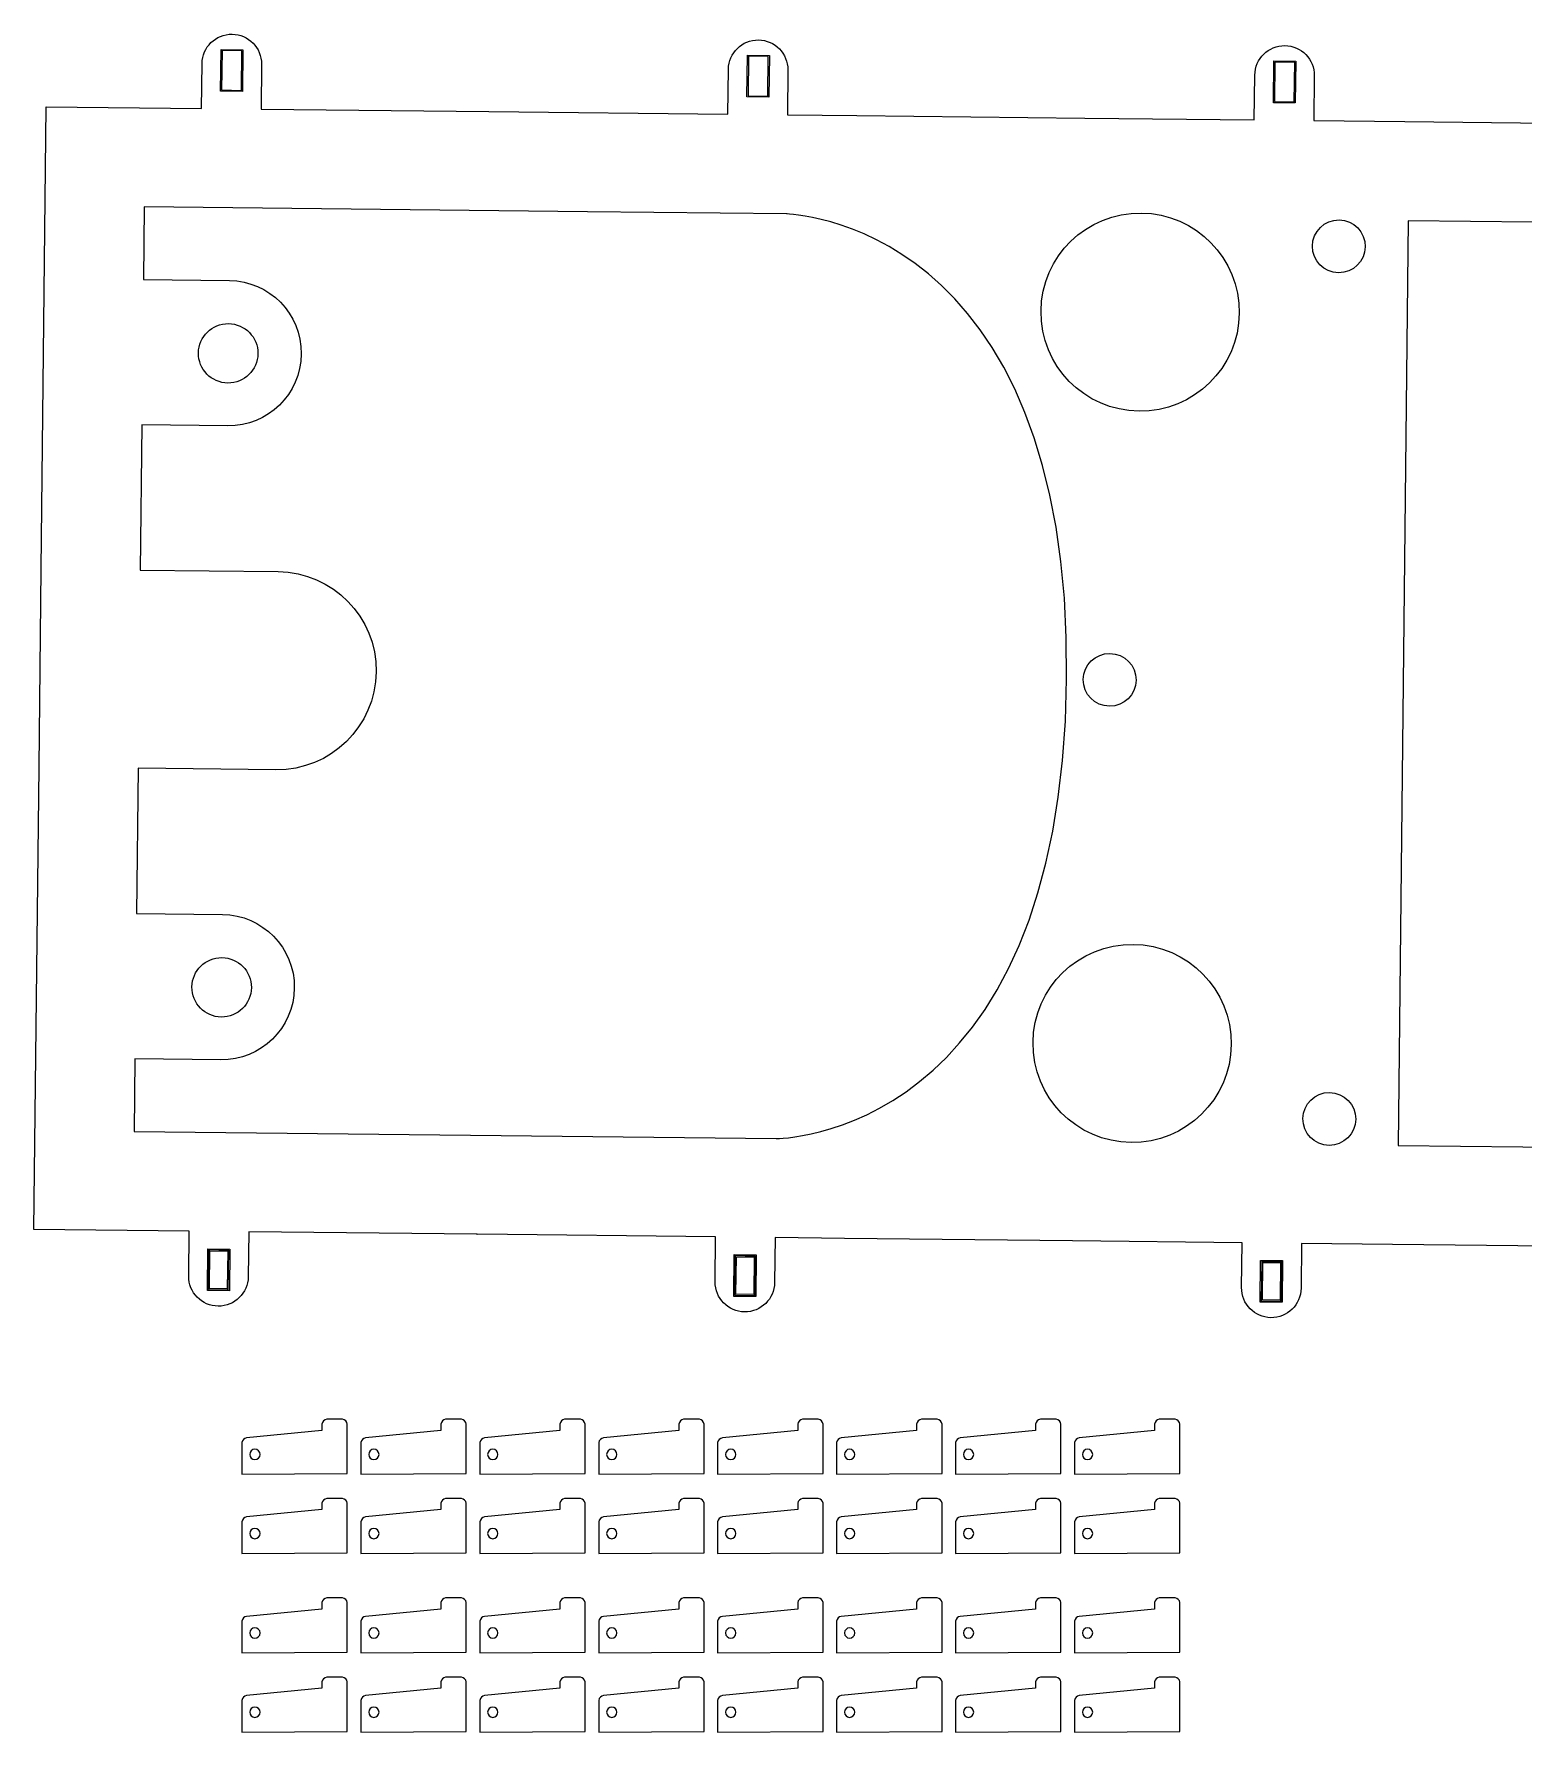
# Model space of a CAD drawing. Header units: inches. Extents: x -32 to 163, y -123 to 65.
# Drawn here: x 18.44 to 40.97, y 18.83 to 44.54 of the extents above; entities that cross this region are included whole.
import ezdxf

# ---------------------------------------------------------------- set-up
doc = ezdxf.new("R2010")
doc.units = ezdxf.units.IN
doc.header["$MEASUREMENT"] = 0
doc.layers.add('Layer 1', color=7, linetype='Continuous')

# ---------------------------------------------------------------- blocks, each defined once
blk = doc.blocks.new('block 25')
at = {"layer": 'Layer 1', "lineweight": 0}
for points in [[(21.263, 43.671), (21.27, 44.303), (21.601, 44.299), (21.594, 43.668), (21.263, 43.671)], [(21.429, 43.685), (21.579, 43.684), (21.585, 44.284), (21.285, 44.287), (21.279, 43.687), (21.429, 43.685)], [(29.229, 43.584), (29.236, 44.216), (29.568, 44.212), (29.561, 43.581), (29.229, 43.584)], [(29.395, 43.598), (29.545, 43.597), (29.552, 44.197), (29.252, 44.2), (29.245, 43.6), (29.395, 43.598)], [(37.195, 43.497), (37.202, 44.129), (37.534, 44.125), (37.527, 43.493), (37.195, 43.497)], [(37.361, 43.511), (37.511, 43.509), (37.518, 44.109), (37.218, 44.113), (37.211, 43.513), (37.361, 43.511)], [(45.161, 43.41), (45.168, 44.042), (45.5, 44.038), (45.493, 43.406), (45.161, 43.41)], [(45.327, 43.424), (45.477, 43.422), (45.484, 44.022), (45.184, 44.026), (45.177, 43.426), (45.327, 43.424)], [(21.064, 25.512), (21.071, 26.144), (21.403, 26.141), (21.396, 25.509), (21.064, 25.512)], [(21.38, 25.525), (21.387, 26.125), (21.237, 26.126), (21.087, 26.128), (21.08, 25.528), (21.38, 25.525)], [(21.096, 25.544), (21.102, 26.112), (21.371, 26.109), (21.364, 25.541), (21.096, 25.544)], [(29.369, 26.053), (29.362, 25.422), (29.03, 25.425), (29.037, 26.057), (29.369, 26.053)], [(29.203, 26.039), (29.053, 26.041), (29.046, 25.441), (29.346, 25.438), (29.353, 26.038), (29.203, 26.039)], [(29.337, 26.022), (29.331, 25.454), (29.062, 25.457), (29.069, 26.025), (29.337, 26.022)], [(37.335, 25.966), (37.328, 25.335), (36.996, 25.338), (37.003, 25.97), (37.335, 25.966)], [(37.169, 25.952), (37.019, 25.954), (37.013, 25.354), (37.312, 25.351), (37.319, 25.951), (37.169, 25.952)], [(37.303, 25.935), (37.297, 25.367), (37.029, 25.37), (37.035, 25.938), (37.303, 25.935)], [(45.301, 25.879), (45.294, 25.247), (44.963, 25.251), (44.97, 25.883), (45.301, 25.879)], [(45.135, 25.865), (44.985, 25.867), (44.979, 25.267), (45.279, 25.263), (45.285, 25.863), (45.135, 25.865)], [(45.269, 25.848), (45.263, 25.279), (44.995, 25.282), (45.001, 25.851), (45.269, 25.848)]]:
    blk.add_lwpolyline(points, dxfattribs=at)
for points, knots in [([(34.155, 26.265), (34.155, 26.265), (36.721, 26.237), (36.721, 26.237), (36.721, 26.237), (36.714, 25.557), (36.714, 25.557), (36.711, 25.309), (36.91, 25.105), (37.159, 25.102), (37.407, 25.099), (37.611, 25.299), (37.614, 25.547), (37.614, 25.547), (37.621, 26.227), (37.621, 26.227), (37.621, 26.227), (38.997, 26.212), (38.997, 26.212), (38.997, 26.212), (44.688, 26.15), (44.688, 26.15), (44.688, 26.15), (44.68, 25.47), (44.68, 25.47), (44.677, 25.221), (44.877, 25.018), (45.125, 25.015), (45.374, 25.012), (45.577, 25.212), (45.58, 25.46), (45.58, 25.46), (45.587, 26.14), (45.587, 26.14), (45.587, 26.14), (46.437, 26.131), (46.437, 26.131), (46.437, 26.131), (51.437, 34.577), (51.437, 34.577), (51.437, 34.577), (46.623, 43.13), (46.623, 43.13), (46.623, 43.13), (45.773, 43.139), (45.773, 43.139), (45.773, 43.139), (45.781, 43.819), (45.781, 43.819), (45.784, 44.067), (45.584, 44.271), (45.336, 44.274), (45.087, 44.276), (44.884, 44.077), (44.881, 43.829), (44.881, 43.829), (44.874, 43.149), (44.874, 43.149), (44.874, 43.149), (39.183, 43.211), (39.183, 43.211), (39.183, 43.211), (37.807, 43.226), (37.807, 43.226), (37.807, 43.226), (37.815, 43.906), (37.815, 43.906), (37.817, 44.155), (37.618, 44.358), (37.37, 44.361), (37.121, 44.364), (36.918, 44.164), (36.915, 43.916), (36.915, 43.916), (36.907, 43.236), (36.907, 43.236), (36.907, 43.236), (34.341, 43.264), (34.341, 43.264), (34.341, 43.264), (30.891, 43.302), (30.891, 43.302), (30.891, 43.302), (29.841, 43.313), (29.841, 43.313), (29.841, 43.313), (29.848, 43.993), (29.848, 43.993), (29.851, 44.242), (29.652, 44.445), (29.403, 44.448), (29.155, 44.451), (28.951, 44.252), (28.949, 44.003), (28.949, 44.003), (28.941, 43.323), (28.941, 43.323), (28.941, 43.323), (25.325, 43.363), (25.325, 43.363), (25.325, 43.363), (21.875, 43.4), (21.875, 43.4), (21.875, 43.4), (21.882, 44.08), (21.882, 44.08), (21.885, 44.329), (21.686, 44.533), (21.437, 44.535), (21.189, 44.538), (20.985, 44.339), (20.982, 44.09), (20.982, 44.09), (20.975, 43.41), (20.975, 43.41), (20.975, 43.41), (18.625, 43.436), (18.625, 43.436), (18.625, 43.436), (18.548, 36.436), (18.548, 36.436), (18.548, 36.436), (18.516, 33.437), (18.516, 33.437), (18.516, 33.437), (18.439, 26.437), (18.439, 26.437), (18.439, 26.437), (20.789, 26.411), (20.789, 26.411), (20.789, 26.411), (20.781, 25.731), (20.781, 25.731), (20.779, 25.483), (20.978, 25.279), (21.227, 25.276), (21.475, 25.274), (21.679, 25.473), (21.681, 25.722), (21.681, 25.722), (21.689, 26.402), (21.689, 26.402), (21.689, 26.402), (25.139, 26.364), (25.139, 26.364), (25.139, 26.364), (25.145, 26.363), (25.158, 26.364), (25.158, 26.364), (28.755, 26.324), (28.755, 26.324), (28.755, 26.324), (28.748, 25.644), (28.748, 25.644), (28.745, 25.396), (28.944, 25.192), (29.193, 25.189), (29.441, 25.187), (29.645, 25.386), (29.648, 25.634), (29.648, 25.634), (29.655, 26.314), (29.655, 26.314), (29.655, 26.314), (30.705, 26.303), (30.705, 26.303), (30.705, 26.303), (34.155, 26.265), (34.155, 26.265)], [0, 0, 0, 0, 1, 1, 1, 2, 2, 2, 3, 3, 3, 4, 4, 4, 5, 5, 5, 6, 6, 6, 7, 7, 7, 8, 8, 8, 9, 9, 9, 10, 10, 10, 11, 11, 11, 12, 12, 12, 13, 13, 13, 14, 14, 14, 15, 15, 15, 16, 16, 16, 17, 17, 17, 18, 18, 18, 19, 19, 19, 20, 20, 20, 21, 21, 21, 22, 22, 22, 23, 23, 23, 24, 24, 24, 25, 25, 25, 26, 26, 26, 27, 27, 27, 28, 28, 28, 29, 29, 29, 30, 30, 30, 31, 31, 31, 32, 32, 32, 33, 33, 33, 34, 34, 34, 35, 35, 35, 36, 36, 36, 37, 37, 37, 38, 38, 38, 39, 39, 39, 40, 40, 40, 41, 41, 41, 42, 42, 42, 43, 43, 43, 44, 44, 44, 45, 45, 45, 46, 46, 46, 47, 47, 47, 48, 48, 48, 49, 49, 49, 50, 50, 50, 51, 51, 51, 52, 52, 52, 53, 53, 53, 54, 54, 54, 55, 55, 55, 56, 56, 56, 56]), ([(19.955, 27.921), (19.955, 27.921), (19.967, 29.021), (19.967, 29.021), (19.967, 29.021), (21.267, 29.006), (21.267, 29.006), (21.875, 29), (22.373, 29.487), (22.379, 30.094), (22.386, 30.702), (21.899, 31.2), (21.291, 31.206), (21.291, 31.206), (19.991, 31.22), (19.991, 31.22), (19.991, 31.22), (20.016, 33.42), (20.016, 33.42), (20.016, 33.42), (22.101, 33.397), (22.101, 33.397), (22.93, 33.388), (23.608, 34.053), (23.618, 34.881), (23.627, 35.709), (22.962, 36.388), (22.134, 36.397), (22.134, 36.397), (20.048, 36.42), (20.048, 36.42), (20.048, 36.42), (20.072, 38.62), (20.072, 38.62), (20.072, 38.62), (21.372, 38.606), (21.372, 38.606), (21.98, 38.599), (22.478, 39.086), (22.484, 39.693), (22.491, 40.301), (22.004, 40.799), (21.397, 40.805), (21.397, 40.805), (20.097, 40.82), (20.097, 40.82), (20.097, 40.82), (20.109, 41.92), (20.109, 41.92), (20.109, 41.92), (26.818, 41.846), (26.818, 41.846), (26.818, 41.846), (29.825, 41.813), (29.825, 41.813), (29.825, 41.813), (34.144, 41.739), (34.067, 34.767), (33.991, 27.794), (29.671, 27.814), (29.671, 27.814), (29.671, 27.814), (19.955, 27.921), (19.955, 27.921)], [0, 0, 0, 0, 1, 1, 1, 2, 2, 2, 3, 3, 3, 4, 4, 4, 5, 5, 5, 6, 6, 6, 7, 7, 7, 8, 8, 8, 9, 9, 9, 10, 10, 10, 11, 11, 11, 12, 12, 12, 13, 13, 13, 14, 14, 14, 15, 15, 15, 16, 16, 16, 17, 17, 17, 18, 18, 18, 19, 19, 19, 20, 20, 20, 21, 21, 21, 21]), ([(38.182, 40.922), (38.403, 40.919), (38.584, 41.096), (38.586, 41.317), (38.589, 41.538), (38.412, 41.719), (38.191, 41.722), (37.97, 41.724), (37.789, 41.547), (37.786, 41.326), (37.784, 41.105), (37.961, 40.924), (38.182, 40.922)], [0, 0, 0, 0, 1, 1, 1, 2, 2, 2, 3, 3, 3, 4, 4, 4, 4]), ([(39.083, 27.711), (39.083, 27.711), (39.236, 41.71), (39.236, 41.71), (39.236, 41.71), (44.895, 41.648), (44.895, 41.648), (45.48, 40.562), (46.006, 38.51), (45.964, 34.636), (45.922, 30.762), (45.351, 28.722), (44.742, 27.649), (44.742, 27.649), (39.083, 27.711), (39.083, 27.711)], [0, 0, 0, 0, 1, 1, 1, 2, 2, 2, 3, 3, 3, 4, 4, 4, 5, 5, 5, 5]), ([(21.373, 39.253), (21.621, 39.25), (21.825, 39.449), (21.828, 39.698), (21.831, 39.946), (21.631, 40.15), (21.383, 40.153), (21.134, 40.155), (20.931, 39.956), (20.928, 39.708), (20.925, 39.459), (21.124, 39.256), (21.373, 39.253)], [0, 0, 0, 0, 1, 1, 1, 2, 2, 2, 3, 3, 3, 4, 4, 4, 4]), ([(49.529, 34.597), (49.52, 33.769), (48.842, 33.105), (48.013, 33.114), (47.185, 33.123), (46.52, 33.802), (46.529, 34.63), (46.538, 35.459), (47.217, 36.123), (48.046, 36.113), (48.874, 36.104), (49.538, 35.426), (49.529, 34.597)], [0, 0, 0, 0, 1, 1, 1, 2, 2, 2, 3, 3, 3, 4, 4, 4, 4]), ([(34.714, 34.36), (34.935, 34.357), (35.116, 34.534), (35.118, 34.755), (35.121, 34.976), (34.944, 35.157), (34.723, 35.159), (34.502, 35.162), (34.321, 34.985), (34.318, 34.764), (34.316, 34.543), (34.493, 34.362), (34.714, 34.36)], [0, 0, 0, 0, 1, 1, 1, 2, 2, 2, 3, 3, 3, 4, 4, 4, 4]), ([(21.274, 29.654), (21.523, 29.651), (21.727, 29.85), (21.729, 30.099), (21.732, 30.347), (21.533, 30.551), (21.284, 30.554), (21.036, 30.556), (20.832, 30.357), (20.829, 30.109), (20.827, 29.86), (21.026, 29.656), (21.274, 29.654)], [0, 0, 0, 0, 1, 1, 1, 2, 2, 2, 3, 3, 3, 4, 4, 4, 4]), ([(38.038, 27.711), (38.258, 27.709), (38.439, 27.886), (38.442, 28.107), (38.444, 28.328), (38.267, 28.509), (38.046, 28.511), (37.825, 28.514), (37.644, 28.337), (37.642, 28.116), (37.64, 27.895), (37.817, 27.714), (38.038, 27.711)], [0, 0, 0, 0, 1, 1, 1, 2, 2, 2, 3, 3, 3, 4, 4, 4, 4])]:
    blk.add_open_spline(points, degree=3, knots=knots, dxfattribs=at)
blk = doc.blocks.new('block 24')
at = {"layer": 'Layer 1', "lineweight": 0}
for points in [[(35.163, 38.827), (35.991, 38.818), (36.67, 39.482), (36.679, 40.31), (36.688, 41.139), (36.024, 41.818), (35.196, 41.827), (34.367, 41.836), (33.688, 41.171), (33.679, 40.343), (33.67, 39.515), (34.334, 38.836), (35.163, 38.827)], [(35.042, 27.754), (35.87, 27.745), (36.549, 28.409), (36.558, 29.237), (36.567, 30.066), (35.903, 30.744), (35.074, 30.754), (34.246, 30.763), (33.567, 30.098), (33.558, 29.27), (33.549, 28.442), (34.213, 27.763), (35.042, 27.754)]]:
    blk.add_open_spline(points, degree=3, knots=[0, 0, 0, 0, 1, 1, 1, 2, 2, 2, 3, 3, 3, 4, 4, 4, 4], dxfattribs=at)
at = {"layer": 'Layer 1'}
blk.add_blockref('block 25', (0, 0), dxfattribs=at)

msp = doc.modelspace()

# ---------------------------------------------------------------- linework, layer by layer
at = {"layer": 'Layer 1', "lineweight": 0}
for points, knots in [([(21.585, 22.732), (21.585, 22.732), (21.585, 23.212), (21.585, 23.212), (21.592, 23.249), (21.621, 23.277), (21.657, 23.284), (21.657, 23.284), (22.797, 23.395), (22.797, 23.395), (22.797, 23.395), (22.797, 23.491), (22.797, 23.491), (22.804, 23.528), (22.833, 23.556), (22.869, 23.563), (22.869, 23.563), (23.109, 23.563), (23.109, 23.563), (23.146, 23.556), (23.175, 23.528), (23.181, 23.491), (23.181, 23.491), (23.181, 22.741), (23.181, 22.741), (23.181, 22.741), (21.585, 22.732), (21.585, 22.732)], [0, 0, 0, 0, 1, 1, 1, 2, 2, 2, 3, 3, 3, 4, 4, 4, 5, 5, 5, 6, 6, 6, 7, 7, 7, 8, 8, 8, 9, 9, 9, 9]), ([(23.385, 22.732), (23.385, 22.732), (23.385, 23.212), (23.385, 23.212), (23.392, 23.249), (23.421, 23.277), (23.457, 23.284), (23.457, 23.284), (24.597, 23.395), (24.597, 23.395), (24.597, 23.395), (24.597, 23.491), (24.597, 23.491), (24.604, 23.528), (24.633, 23.556), (24.669, 23.563), (24.669, 23.563), (24.909, 23.563), (24.909, 23.563), (24.946, 23.556), (24.975, 23.528), (24.981, 23.491), (24.981, 23.491), (24.981, 22.741), (24.981, 22.741), (24.981, 22.741), (23.385, 22.732), (23.385, 22.732)], [0, 0, 0, 0, 1, 1, 1, 2, 2, 2, 3, 3, 3, 4, 4, 4, 5, 5, 5, 6, 6, 6, 7, 7, 7, 8, 8, 8, 9, 9, 9, 9]), ([(25.185, 22.732), (25.185, 22.732), (25.185, 23.212), (25.185, 23.212), (25.192, 23.249), (25.221, 23.277), (25.257, 23.284), (25.257, 23.284), (26.397, 23.395), (26.397, 23.395), (26.397, 23.395), (26.397, 23.491), (26.397, 23.491), (26.404, 23.528), (26.433, 23.556), (26.469, 23.563), (26.469, 23.563), (26.709, 23.563), (26.709, 23.563), (26.746, 23.556), (26.775, 23.528), (26.781, 23.491), (26.781, 23.491), (26.781, 22.741), (26.781, 22.741), (26.781, 22.741), (25.185, 22.732), (25.185, 22.732)], [0, 0, 0, 0, 1, 1, 1, 2, 2, 2, 3, 3, 3, 4, 4, 4, 5, 5, 5, 6, 6, 6, 7, 7, 7, 8, 8, 8, 9, 9, 9, 9]), ([(26.985, 22.732), (26.985, 22.732), (26.985, 23.212), (26.985, 23.212), (26.992, 23.249), (27.021, 23.277), (27.057, 23.284), (27.057, 23.284), (28.197, 23.395), (28.197, 23.395), (28.197, 23.395), (28.197, 23.491), (28.197, 23.491), (28.204, 23.528), (28.233, 23.556), (28.269, 23.563), (28.269, 23.563), (28.509, 23.563), (28.509, 23.563), (28.546, 23.556), (28.575, 23.528), (28.581, 23.491), (28.581, 23.491), (28.581, 22.741), (28.581, 22.741), (28.581, 22.741), (26.985, 22.732), (26.985, 22.732)], [0, 0, 0, 0, 1, 1, 1, 2, 2, 2, 3, 3, 3, 4, 4, 4, 5, 5, 5, 6, 6, 6, 7, 7, 7, 8, 8, 8, 9, 9, 9, 9]), ([(28.785, 22.732), (28.785, 22.732), (28.785, 23.212), (28.785, 23.212), (28.792, 23.249), (28.821, 23.277), (28.857, 23.284), (28.857, 23.284), (29.997, 23.395), (29.997, 23.395), (29.997, 23.395), (29.997, 23.491), (29.997, 23.491), (30.004, 23.528), (30.033, 23.556), (30.069, 23.563), (30.069, 23.563), (30.309, 23.563), (30.309, 23.563), (30.346, 23.556), (30.375, 23.528), (30.381, 23.491), (30.381, 23.491), (30.381, 22.741), (30.381, 22.741), (30.381, 22.741), (28.785, 22.732), (28.785, 22.732)], [0, 0, 0, 0, 1, 1, 1, 2, 2, 2, 3, 3, 3, 4, 4, 4, 5, 5, 5, 6, 6, 6, 7, 7, 7, 8, 8, 8, 9, 9, 9, 9]), ([(30.585, 22.732), (30.585, 22.732), (30.585, 23.212), (30.585, 23.212), (30.592, 23.249), (30.621, 23.277), (30.657, 23.284), (30.657, 23.284), (31.797, 23.395), (31.797, 23.395), (31.797, 23.395), (31.797, 23.491), (31.797, 23.491), (31.804, 23.528), (31.833, 23.556), (31.869, 23.563), (31.869, 23.563), (32.109, 23.563), (32.109, 23.563), (32.146, 23.556), (32.175, 23.528), (32.181, 23.491), (32.181, 23.491), (32.181, 22.741), (32.181, 22.741), (32.181, 22.741), (30.585, 22.732), (30.585, 22.732)], [0, 0, 0, 0, 1, 1, 1, 2, 2, 2, 3, 3, 3, 4, 4, 4, 5, 5, 5, 6, 6, 6, 7, 7, 7, 8, 8, 8, 9, 9, 9, 9]), ([(32.385, 22.732), (32.385, 22.732), (32.385, 23.212), (32.385, 23.212), (32.392, 23.249), (32.421, 23.277), (32.457, 23.284), (32.457, 23.284), (33.597, 23.395), (33.597, 23.395), (33.597, 23.395), (33.597, 23.491), (33.597, 23.491), (33.604, 23.528), (33.633, 23.556), (33.669, 23.563), (33.669, 23.563), (33.909, 23.563), (33.909, 23.563), (33.946, 23.556), (33.975, 23.528), (33.981, 23.491), (33.981, 23.491), (33.981, 22.741), (33.981, 22.741), (33.981, 22.741), (32.385, 22.732), (32.385, 22.732)], [0, 0, 0, 0, 1, 1, 1, 2, 2, 2, 3, 3, 3, 4, 4, 4, 5, 5, 5, 6, 6, 6, 7, 7, 7, 8, 8, 8, 9, 9, 9, 9]), ([(34.185, 22.732), (34.185, 22.732), (34.185, 23.212), (34.185, 23.212), (34.192, 23.249), (34.221, 23.277), (34.257, 23.284), (34.257, 23.284), (35.397, 23.395), (35.397, 23.395), (35.397, 23.395), (35.397, 23.491), (35.397, 23.491), (35.404, 23.528), (35.433, 23.556), (35.469, 23.563), (35.469, 23.563), (35.709, 23.563), (35.709, 23.563), (35.746, 23.556), (35.775, 23.528), (35.781, 23.491), (35.781, 23.491), (35.781, 22.741), (35.781, 22.741), (35.781, 22.741), (34.185, 22.732), (34.185, 22.732)], [0, 0, 0, 0, 1, 1, 1, 2, 2, 2, 3, 3, 3, 4, 4, 4, 5, 5, 5, 6, 6, 6, 7, 7, 7, 8, 8, 8, 9, 9, 9, 9]), ([(21.783, 23.11), (21.826, 23.11), (21.861, 23.075), (21.861, 23.032), (21.861, 22.989), (21.826, 22.954), (21.783, 22.954), (21.74, 22.954), (21.705, 22.989), (21.705, 23.032), (21.705, 23.075), (21.74, 23.11), (21.783, 23.11)], [0, 0, 0, 0, 1, 1, 1, 2, 2, 2, 3, 3, 3, 4, 4, 4, 4]), ([(23.583, 23.11), (23.626, 23.11), (23.661, 23.075), (23.661, 23.032), (23.661, 22.989), (23.626, 22.954), (23.583, 22.954), (23.54, 22.954), (23.505, 22.989), (23.505, 23.032), (23.505, 23.075), (23.54, 23.11), (23.583, 23.11)], [0, 0, 0, 0, 1, 1, 1, 2, 2, 2, 3, 3, 3, 4, 4, 4, 4]), ([(25.383, 23.11), (25.426, 23.11), (25.461, 23.075), (25.461, 23.032), (25.461, 22.989), (25.426, 22.954), (25.383, 22.954), (25.34, 22.954), (25.305, 22.989), (25.305, 23.032), (25.305, 23.075), (25.34, 23.11), (25.383, 23.11)], [0, 0, 0, 0, 1, 1, 1, 2, 2, 2, 3, 3, 3, 4, 4, 4, 4]), ([(27.183, 23.11), (27.226, 23.11), (27.261, 23.075), (27.261, 23.032), (27.261, 22.989), (27.226, 22.954), (27.183, 22.954), (27.14, 22.954), (27.105, 22.989), (27.105, 23.032), (27.105, 23.075), (27.14, 23.11), (27.183, 23.11)], [0, 0, 0, 0, 1, 1, 1, 2, 2, 2, 3, 3, 3, 4, 4, 4, 4]), ([(28.983, 23.11), (29.026, 23.11), (29.061, 23.075), (29.061, 23.032), (29.061, 22.989), (29.026, 22.954), (28.983, 22.954), (28.94, 22.954), (28.905, 22.989), (28.905, 23.032), (28.905, 23.075), (28.94, 23.11), (28.983, 23.11)], [0, 0, 0, 0, 1, 1, 1, 2, 2, 2, 3, 3, 3, 4, 4, 4, 4]), ([(30.783, 23.11), (30.826, 23.11), (30.861, 23.075), (30.861, 23.032), (30.861, 22.989), (30.826, 22.954), (30.783, 22.954), (30.74, 22.954), (30.705, 22.989), (30.705, 23.032), (30.705, 23.075), (30.74, 23.11), (30.783, 23.11)], [0, 0, 0, 0, 1, 1, 1, 2, 2, 2, 3, 3, 3, 4, 4, 4, 4]), ([(32.583, 23.11), (32.626, 23.11), (32.661, 23.075), (32.661, 23.032), (32.661, 22.989), (32.626, 22.954), (32.583, 22.954), (32.54, 22.954), (32.505, 22.989), (32.505, 23.032), (32.505, 23.075), (32.54, 23.11), (32.583, 23.11)], [0, 0, 0, 0, 1, 1, 1, 2, 2, 2, 3, 3, 3, 4, 4, 4, 4]), ([(34.383, 23.11), (34.426, 23.11), (34.461, 23.075), (34.461, 23.032), (34.461, 22.989), (34.426, 22.954), (34.383, 22.954), (34.34, 22.954), (34.305, 22.989), (34.305, 23.032), (34.305, 23.075), (34.34, 23.11), (34.383, 23.11)], [0, 0, 0, 0, 1, 1, 1, 2, 2, 2, 3, 3, 3, 4, 4, 4, 4]), ([(21.585, 21.533), (21.585, 21.533), (21.585, 22.013), (21.585, 22.013), (21.592, 22.049), (21.621, 22.078), (21.657, 22.085), (21.657, 22.085), (22.797, 22.196), (22.797, 22.196), (22.797, 22.196), (22.797, 22.292), (22.797, 22.292), (22.804, 22.328), (22.833, 22.357), (22.869, 22.364), (22.869, 22.364), (23.109, 22.364), (23.109, 22.364), (23.146, 22.357), (23.175, 22.328), (23.181, 22.292), (23.181, 22.292), (23.181, 21.542), (23.181, 21.542), (23.181, 21.542), (21.585, 21.533), (21.585, 21.533)], [0, 0, 0, 0, 1, 1, 1, 2, 2, 2, 3, 3, 3, 4, 4, 4, 5, 5, 5, 6, 6, 6, 7, 7, 7, 8, 8, 8, 9, 9, 9, 9]), ([(23.385, 21.533), (23.385, 21.533), (23.385, 22.013), (23.385, 22.013), (23.392, 22.049), (23.421, 22.078), (23.457, 22.085), (23.457, 22.085), (24.597, 22.196), (24.597, 22.196), (24.597, 22.196), (24.597, 22.292), (24.597, 22.292), (24.604, 22.328), (24.633, 22.357), (24.669, 22.364), (24.669, 22.364), (24.909, 22.364), (24.909, 22.364), (24.946, 22.357), (24.975, 22.328), (24.981, 22.292), (24.981, 22.292), (24.981, 21.542), (24.981, 21.542), (24.981, 21.542), (23.385, 21.533), (23.385, 21.533)], [0, 0, 0, 0, 1, 1, 1, 2, 2, 2, 3, 3, 3, 4, 4, 4, 5, 5, 5, 6, 6, 6, 7, 7, 7, 8, 8, 8, 9, 9, 9, 9]), ([(25.185, 21.533), (25.185, 21.533), (25.185, 22.013), (25.185, 22.013), (25.192, 22.049), (25.221, 22.078), (25.257, 22.085), (25.257, 22.085), (26.397, 22.196), (26.397, 22.196), (26.397, 22.196), (26.397, 22.292), (26.397, 22.292), (26.404, 22.328), (26.433, 22.357), (26.469, 22.364), (26.469, 22.364), (26.709, 22.364), (26.709, 22.364), (26.746, 22.357), (26.775, 22.328), (26.781, 22.292), (26.781, 22.292), (26.781, 21.542), (26.781, 21.542), (26.781, 21.542), (25.185, 21.533), (25.185, 21.533)], [0, 0, 0, 0, 1, 1, 1, 2, 2, 2, 3, 3, 3, 4, 4, 4, 5, 5, 5, 6, 6, 6, 7, 7, 7, 8, 8, 8, 9, 9, 9, 9]), ([(26.985, 21.533), (26.985, 21.533), (26.985, 22.013), (26.985, 22.013), (26.992, 22.049), (27.021, 22.078), (27.057, 22.085), (27.057, 22.085), (28.197, 22.196), (28.197, 22.196), (28.197, 22.196), (28.197, 22.292), (28.197, 22.292), (28.204, 22.328), (28.233, 22.357), (28.269, 22.364), (28.269, 22.364), (28.509, 22.364), (28.509, 22.364), (28.546, 22.357), (28.575, 22.328), (28.581, 22.292), (28.581, 22.292), (28.581, 21.542), (28.581, 21.542), (28.581, 21.542), (26.985, 21.533), (26.985, 21.533)], [0, 0, 0, 0, 1, 1, 1, 2, 2, 2, 3, 3, 3, 4, 4, 4, 5, 5, 5, 6, 6, 6, 7, 7, 7, 8, 8, 8, 9, 9, 9, 9]), ([(28.785, 21.533), (28.785, 21.533), (28.785, 22.013), (28.785, 22.013), (28.792, 22.049), (28.821, 22.078), (28.857, 22.085), (28.857, 22.085), (29.997, 22.196), (29.997, 22.196), (29.997, 22.196), (29.997, 22.292), (29.997, 22.292), (30.004, 22.328), (30.033, 22.357), (30.069, 22.364), (30.069, 22.364), (30.309, 22.364), (30.309, 22.364), (30.346, 22.357), (30.375, 22.328), (30.381, 22.292), (30.381, 22.292), (30.381, 21.542), (30.381, 21.542), (30.381, 21.542), (28.785, 21.533), (28.785, 21.533)], [0, 0, 0, 0, 1, 1, 1, 2, 2, 2, 3, 3, 3, 4, 4, 4, 5, 5, 5, 6, 6, 6, 7, 7, 7, 8, 8, 8, 9, 9, 9, 9]), ([(30.585, 21.533), (30.585, 21.533), (30.585, 22.013), (30.585, 22.013), (30.592, 22.049), (30.621, 22.078), (30.657, 22.085), (30.657, 22.085), (31.797, 22.196), (31.797, 22.196), (31.797, 22.196), (31.797, 22.292), (31.797, 22.292), (31.804, 22.328), (31.833, 22.357), (31.869, 22.364), (31.869, 22.364), (32.109, 22.364), (32.109, 22.364), (32.146, 22.357), (32.175, 22.328), (32.181, 22.292), (32.181, 22.292), (32.181, 21.542), (32.181, 21.542), (32.181, 21.542), (30.585, 21.533), (30.585, 21.533)], [0, 0, 0, 0, 1, 1, 1, 2, 2, 2, 3, 3, 3, 4, 4, 4, 5, 5, 5, 6, 6, 6, 7, 7, 7, 8, 8, 8, 9, 9, 9, 9]), ([(32.385, 21.533), (32.385, 21.533), (32.385, 22.013), (32.385, 22.013), (32.392, 22.049), (32.421, 22.078), (32.457, 22.085), (32.457, 22.085), (33.597, 22.196), (33.597, 22.196), (33.597, 22.196), (33.597, 22.292), (33.597, 22.292), (33.604, 22.328), (33.633, 22.357), (33.669, 22.364), (33.669, 22.364), (33.909, 22.364), (33.909, 22.364), (33.946, 22.357), (33.975, 22.328), (33.981, 22.292), (33.981, 22.292), (33.981, 21.542), (33.981, 21.542), (33.981, 21.542), (32.385, 21.533), (32.385, 21.533)], [0, 0, 0, 0, 1, 1, 1, 2, 2, 2, 3, 3, 3, 4, 4, 4, 5, 5, 5, 6, 6, 6, 7, 7, 7, 8, 8, 8, 9, 9, 9, 9]), ([(34.185, 21.533), (34.185, 21.533), (34.185, 22.013), (34.185, 22.013), (34.192, 22.049), (34.221, 22.078), (34.257, 22.085), (34.257, 22.085), (35.397, 22.196), (35.397, 22.196), (35.397, 22.196), (35.397, 22.292), (35.397, 22.292), (35.404, 22.328), (35.433, 22.357), (35.469, 22.364), (35.469, 22.364), (35.709, 22.364), (35.709, 22.364), (35.746, 22.357), (35.775, 22.328), (35.781, 22.292), (35.781, 22.292), (35.781, 21.542), (35.781, 21.542), (35.781, 21.542), (34.185, 21.533), (34.185, 21.533)], [0, 0, 0, 0, 1, 1, 1, 2, 2, 2, 3, 3, 3, 4, 4, 4, 5, 5, 5, 6, 6, 6, 7, 7, 7, 8, 8, 8, 9, 9, 9, 9]), ([(21.783, 21.911), (21.826, 21.911), (21.861, 21.876), (21.861, 21.833), (21.861, 21.79), (21.826, 21.755), (21.783, 21.755), (21.74, 21.755), (21.705, 21.79), (21.705, 21.833), (21.705, 21.876), (21.74, 21.911), (21.783, 21.911)], [0, 0, 0, 0, 1, 1, 1, 2, 2, 2, 3, 3, 3, 4, 4, 4, 4]), ([(23.583, 21.911), (23.626, 21.911), (23.661, 21.876), (23.661, 21.833), (23.661, 21.79), (23.626, 21.755), (23.583, 21.755), (23.54, 21.755), (23.505, 21.79), (23.505, 21.833), (23.505, 21.876), (23.54, 21.911), (23.583, 21.911)], [0, 0, 0, 0, 1, 1, 1, 2, 2, 2, 3, 3, 3, 4, 4, 4, 4]), ([(25.383, 21.911), (25.426, 21.911), (25.461, 21.876), (25.461, 21.833), (25.461, 21.79), (25.426, 21.755), (25.383, 21.755), (25.34, 21.755), (25.305, 21.79), (25.305, 21.833), (25.305, 21.876), (25.34, 21.911), (25.383, 21.911)], [0, 0, 0, 0, 1, 1, 1, 2, 2, 2, 3, 3, 3, 4, 4, 4, 4]), ([(27.183, 21.911), (27.226, 21.911), (27.261, 21.876), (27.261, 21.833), (27.261, 21.79), (27.226, 21.755), (27.183, 21.755), (27.14, 21.755), (27.105, 21.79), (27.105, 21.833), (27.105, 21.876), (27.14, 21.911), (27.183, 21.911)], [0, 0, 0, 0, 1, 1, 1, 2, 2, 2, 3, 3, 3, 4, 4, 4, 4]), ([(28.983, 21.911), (29.026, 21.911), (29.061, 21.876), (29.061, 21.833), (29.061, 21.79), (29.026, 21.755), (28.983, 21.755), (28.94, 21.755), (28.905, 21.79), (28.905, 21.833), (28.905, 21.876), (28.94, 21.911), (28.983, 21.911)], [0, 0, 0, 0, 1, 1, 1, 2, 2, 2, 3, 3, 3, 4, 4, 4, 4]), ([(30.783, 21.911), (30.826, 21.911), (30.861, 21.876), (30.861, 21.833), (30.861, 21.79), (30.826, 21.755), (30.783, 21.755), (30.74, 21.755), (30.705, 21.79), (30.705, 21.833), (30.705, 21.876), (30.74, 21.911), (30.783, 21.911)], [0, 0, 0, 0, 1, 1, 1, 2, 2, 2, 3, 3, 3, 4, 4, 4, 4]), ([(32.583, 21.911), (32.626, 21.911), (32.661, 21.876), (32.661, 21.833), (32.661, 21.79), (32.626, 21.755), (32.583, 21.755), (32.54, 21.755), (32.505, 21.79), (32.505, 21.833), (32.505, 21.876), (32.54, 21.911), (32.583, 21.911)], [0, 0, 0, 0, 1, 1, 1, 2, 2, 2, 3, 3, 3, 4, 4, 4, 4]), ([(34.383, 21.911), (34.426, 21.911), (34.461, 21.876), (34.461, 21.833), (34.461, 21.79), (34.426, 21.755), (34.383, 21.755), (34.34, 21.755), (34.305, 21.79), (34.305, 21.833), (34.305, 21.876), (34.34, 21.911), (34.383, 21.911)], [0, 0, 0, 0, 1, 1, 1, 2, 2, 2, 3, 3, 3, 4, 4, 4, 4]), ([(21.585, 20.028), (21.585, 20.028), (21.585, 20.508), (21.585, 20.508), (21.592, 20.544), (21.621, 20.573), (21.657, 20.58), (21.657, 20.58), (22.797, 20.69), (22.797, 20.69), (22.797, 20.69), (22.797, 20.787), (22.797, 20.787), (22.804, 20.823), (22.833, 20.852), (22.869, 20.859), (22.869, 20.859), (23.109, 20.859), (23.109, 20.859), (23.146, 20.852), (23.175, 20.823), (23.181, 20.787), (23.181, 20.787), (23.181, 20.037), (23.181, 20.037), (23.181, 20.037), (21.585, 20.028), (21.585, 20.028)], [0, 0, 0, 0, 1, 1, 1, 2, 2, 2, 3, 3, 3, 4, 4, 4, 5, 5, 5, 6, 6, 6, 7, 7, 7, 8, 8, 8, 9, 9, 9, 9]), ([(23.385, 20.028), (23.385, 20.028), (23.385, 20.508), (23.385, 20.508), (23.392, 20.544), (23.421, 20.573), (23.457, 20.58), (23.457, 20.58), (24.597, 20.69), (24.597, 20.69), (24.597, 20.69), (24.597, 20.787), (24.597, 20.787), (24.604, 20.823), (24.633, 20.852), (24.669, 20.859), (24.669, 20.859), (24.909, 20.859), (24.909, 20.859), (24.946, 20.852), (24.975, 20.823), (24.981, 20.787), (24.981, 20.787), (24.981, 20.037), (24.981, 20.037), (24.981, 20.037), (23.385, 20.028), (23.385, 20.028)], [0, 0, 0, 0, 1, 1, 1, 2, 2, 2, 3, 3, 3, 4, 4, 4, 5, 5, 5, 6, 6, 6, 7, 7, 7, 8, 8, 8, 9, 9, 9, 9]), ([(25.185, 20.028), (25.185, 20.028), (25.185, 20.508), (25.185, 20.508), (25.192, 20.544), (25.221, 20.573), (25.257, 20.58), (25.257, 20.58), (26.397, 20.69), (26.397, 20.69), (26.397, 20.69), (26.397, 20.787), (26.397, 20.787), (26.404, 20.823), (26.433, 20.852), (26.469, 20.859), (26.469, 20.859), (26.709, 20.859), (26.709, 20.859), (26.746, 20.852), (26.775, 20.823), (26.781, 20.787), (26.781, 20.787), (26.781, 20.037), (26.781, 20.037), (26.781, 20.037), (25.185, 20.028), (25.185, 20.028)], [0, 0, 0, 0, 1, 1, 1, 2, 2, 2, 3, 3, 3, 4, 4, 4, 5, 5, 5, 6, 6, 6, 7, 7, 7, 8, 8, 8, 9, 9, 9, 9]), ([(26.985, 20.028), (26.985, 20.028), (26.985, 20.508), (26.985, 20.508), (26.992, 20.544), (27.021, 20.573), (27.057, 20.58), (27.057, 20.58), (28.197, 20.69), (28.197, 20.69), (28.197, 20.69), (28.197, 20.787), (28.197, 20.787), (28.204, 20.823), (28.233, 20.852), (28.269, 20.859), (28.269, 20.859), (28.509, 20.859), (28.509, 20.859), (28.546, 20.852), (28.575, 20.823), (28.581, 20.787), (28.581, 20.787), (28.581, 20.037), (28.581, 20.037), (28.581, 20.037), (26.985, 20.028), (26.985, 20.028)], [0, 0, 0, 0, 1, 1, 1, 2, 2, 2, 3, 3, 3, 4, 4, 4, 5, 5, 5, 6, 6, 6, 7, 7, 7, 8, 8, 8, 9, 9, 9, 9]), ([(28.785, 20.028), (28.785, 20.028), (28.785, 20.508), (28.785, 20.508), (28.792, 20.544), (28.821, 20.573), (28.857, 20.58), (28.857, 20.58), (29.997, 20.69), (29.997, 20.69), (29.997, 20.69), (29.997, 20.787), (29.997, 20.787), (30.004, 20.823), (30.033, 20.852), (30.069, 20.859), (30.069, 20.859), (30.309, 20.859), (30.309, 20.859), (30.346, 20.852), (30.375, 20.823), (30.381, 20.787), (30.381, 20.787), (30.381, 20.037), (30.381, 20.037), (30.381, 20.037), (28.785, 20.028), (28.785, 20.028)], [0, 0, 0, 0, 1, 1, 1, 2, 2, 2, 3, 3, 3, 4, 4, 4, 5, 5, 5, 6, 6, 6, 7, 7, 7, 8, 8, 8, 9, 9, 9, 9]), ([(30.585, 20.028), (30.585, 20.028), (30.585, 20.508), (30.585, 20.508), (30.592, 20.544), (30.621, 20.573), (30.657, 20.58), (30.657, 20.58), (31.797, 20.69), (31.797, 20.69), (31.797, 20.69), (31.797, 20.787), (31.797, 20.787), (31.804, 20.823), (31.833, 20.852), (31.869, 20.859), (31.869, 20.859), (32.109, 20.859), (32.109, 20.859), (32.146, 20.852), (32.175, 20.823), (32.181, 20.787), (32.181, 20.787), (32.181, 20.037), (32.181, 20.037), (32.181, 20.037), (30.585, 20.028), (30.585, 20.028)], [0, 0, 0, 0, 1, 1, 1, 2, 2, 2, 3, 3, 3, 4, 4, 4, 5, 5, 5, 6, 6, 6, 7, 7, 7, 8, 8, 8, 9, 9, 9, 9]), ([(32.385, 20.028), (32.385, 20.028), (32.385, 20.508), (32.385, 20.508), (32.392, 20.544), (32.421, 20.573), (32.457, 20.58), (32.457, 20.58), (33.597, 20.69), (33.597, 20.69), (33.597, 20.69), (33.597, 20.787), (33.597, 20.787), (33.604, 20.823), (33.633, 20.852), (33.669, 20.859), (33.669, 20.859), (33.909, 20.859), (33.909, 20.859), (33.946, 20.852), (33.975, 20.823), (33.981, 20.787), (33.981, 20.787), (33.981, 20.037), (33.981, 20.037), (33.981, 20.037), (32.385, 20.028), (32.385, 20.028)], [0, 0, 0, 0, 1, 1, 1, 2, 2, 2, 3, 3, 3, 4, 4, 4, 5, 5, 5, 6, 6, 6, 7, 7, 7, 8, 8, 8, 9, 9, 9, 9]), ([(34.185, 20.028), (34.185, 20.028), (34.185, 20.508), (34.185, 20.508), (34.192, 20.544), (34.221, 20.573), (34.257, 20.58), (34.257, 20.58), (35.397, 20.69), (35.397, 20.69), (35.397, 20.69), (35.397, 20.787), (35.397, 20.787), (35.404, 20.823), (35.433, 20.852), (35.469, 20.859), (35.469, 20.859), (35.709, 20.859), (35.709, 20.859), (35.746, 20.852), (35.775, 20.823), (35.781, 20.787), (35.781, 20.787), (35.781, 20.037), (35.781, 20.037), (35.781, 20.037), (34.185, 20.028), (34.185, 20.028)], [0, 0, 0, 0, 1, 1, 1, 2, 2, 2, 3, 3, 3, 4, 4, 4, 5, 5, 5, 6, 6, 6, 7, 7, 7, 8, 8, 8, 9, 9, 9, 9]), ([(21.783, 20.406), (21.826, 20.406), (21.861, 20.371), (21.861, 20.328), (21.861, 20.284), (21.826, 20.25), (21.783, 20.25), (21.74, 20.25), (21.705, 20.284), (21.705, 20.328), (21.705, 20.371), (21.74, 20.406), (21.783, 20.406)], [0, 0, 0, 0, 1, 1, 1, 2, 2, 2, 3, 3, 3, 4, 4, 4, 4]), ([(23.583, 20.406), (23.626, 20.406), (23.661, 20.371), (23.661, 20.328), (23.661, 20.284), (23.626, 20.25), (23.583, 20.25), (23.54, 20.25), (23.505, 20.284), (23.505, 20.328), (23.505, 20.371), (23.54, 20.406), (23.583, 20.406)], [0, 0, 0, 0, 1, 1, 1, 2, 2, 2, 3, 3, 3, 4, 4, 4, 4]), ([(25.383, 20.406), (25.426, 20.406), (25.461, 20.371), (25.461, 20.328), (25.461, 20.284), (25.426, 20.25), (25.383, 20.25), (25.34, 20.25), (25.305, 20.284), (25.305, 20.328), (25.305, 20.371), (25.34, 20.406), (25.383, 20.406)], [0, 0, 0, 0, 1, 1, 1, 2, 2, 2, 3, 3, 3, 4, 4, 4, 4]), ([(27.183, 20.406), (27.226, 20.406), (27.261, 20.371), (27.261, 20.328), (27.261, 20.284), (27.226, 20.25), (27.183, 20.25), (27.14, 20.25), (27.105, 20.284), (27.105, 20.328), (27.105, 20.371), (27.14, 20.406), (27.183, 20.406)], [0, 0, 0, 0, 1, 1, 1, 2, 2, 2, 3, 3, 3, 4, 4, 4, 4]), ([(28.983, 20.406), (29.026, 20.406), (29.061, 20.371), (29.061, 20.328), (29.061, 20.284), (29.026, 20.25), (28.983, 20.25), (28.94, 20.25), (28.905, 20.284), (28.905, 20.328), (28.905, 20.371), (28.94, 20.406), (28.983, 20.406)], [0, 0, 0, 0, 1, 1, 1, 2, 2, 2, 3, 3, 3, 4, 4, 4, 4]), ([(30.783, 20.406), (30.826, 20.406), (30.861, 20.371), (30.861, 20.328), (30.861, 20.284), (30.826, 20.25), (30.783, 20.25), (30.74, 20.25), (30.705, 20.284), (30.705, 20.328), (30.705, 20.371), (30.74, 20.406), (30.783, 20.406)], [0, 0, 0, 0, 1, 1, 1, 2, 2, 2, 3, 3, 3, 4, 4, 4, 4]), ([(32.583, 20.406), (32.626, 20.406), (32.661, 20.371), (32.661, 20.328), (32.661, 20.284), (32.626, 20.25), (32.583, 20.25), (32.54, 20.25), (32.505, 20.284), (32.505, 20.328), (32.505, 20.371), (32.54, 20.406), (32.583, 20.406)], [0, 0, 0, 0, 1, 1, 1, 2, 2, 2, 3, 3, 3, 4, 4, 4, 4]), ([(34.383, 20.406), (34.426, 20.406), (34.461, 20.371), (34.461, 20.328), (34.461, 20.284), (34.426, 20.25), (34.383, 20.25), (34.34, 20.25), (34.305, 20.284), (34.305, 20.328), (34.305, 20.371), (34.34, 20.406), (34.383, 20.406)], [0, 0, 0, 0, 1, 1, 1, 2, 2, 2, 3, 3, 3, 4, 4, 4, 4]), ([(21.585, 18.828), (21.585, 18.828), (21.585, 19.308), (21.585, 19.308), (21.592, 19.345), (21.621, 19.373), (21.657, 19.38), (21.657, 19.38), (22.797, 19.491), (22.797, 19.491), (22.797, 19.491), (22.797, 19.587), (22.797, 19.587), (22.804, 19.624), (22.833, 19.652), (22.869, 19.659), (22.869, 19.659), (23.109, 19.659), (23.109, 19.659), (23.146, 19.652), (23.175, 19.624), (23.181, 19.587), (23.181, 19.587), (23.181, 18.837), (23.181, 18.837), (23.181, 18.837), (21.585, 18.828), (21.585, 18.828)], [0, 0, 0, 0, 1, 1, 1, 2, 2, 2, 3, 3, 3, 4, 4, 4, 5, 5, 5, 6, 6, 6, 7, 7, 7, 8, 8, 8, 9, 9, 9, 9]), ([(23.385, 18.828), (23.385, 18.828), (23.385, 19.308), (23.385, 19.308), (23.392, 19.345), (23.421, 19.373), (23.457, 19.38), (23.457, 19.38), (24.597, 19.491), (24.597, 19.491), (24.597, 19.491), (24.597, 19.587), (24.597, 19.587), (24.604, 19.624), (24.633, 19.652), (24.669, 19.659), (24.669, 19.659), (24.909, 19.659), (24.909, 19.659), (24.946, 19.652), (24.975, 19.624), (24.981, 19.587), (24.981, 19.587), (24.981, 18.837), (24.981, 18.837), (24.981, 18.837), (23.385, 18.828), (23.385, 18.828)], [0, 0, 0, 0, 1, 1, 1, 2, 2, 2, 3, 3, 3, 4, 4, 4, 5, 5, 5, 6, 6, 6, 7, 7, 7, 8, 8, 8, 9, 9, 9, 9]), ([(25.185, 18.828), (25.185, 18.828), (25.185, 19.308), (25.185, 19.308), (25.192, 19.345), (25.221, 19.373), (25.257, 19.38), (25.257, 19.38), (26.397, 19.491), (26.397, 19.491), (26.397, 19.491), (26.397, 19.587), (26.397, 19.587), (26.404, 19.624), (26.433, 19.652), (26.469, 19.659), (26.469, 19.659), (26.709, 19.659), (26.709, 19.659), (26.746, 19.652), (26.775, 19.624), (26.781, 19.587), (26.781, 19.587), (26.781, 18.837), (26.781, 18.837), (26.781, 18.837), (25.185, 18.828), (25.185, 18.828)], [0, 0, 0, 0, 1, 1, 1, 2, 2, 2, 3, 3, 3, 4, 4, 4, 5, 5, 5, 6, 6, 6, 7, 7, 7, 8, 8, 8, 9, 9, 9, 9]), ([(26.985, 18.828), (26.985, 18.828), (26.985, 19.308), (26.985, 19.308), (26.992, 19.345), (27.021, 19.373), (27.057, 19.38), (27.057, 19.38), (28.197, 19.491), (28.197, 19.491), (28.197, 19.491), (28.197, 19.587), (28.197, 19.587), (28.204, 19.624), (28.233, 19.652), (28.269, 19.659), (28.269, 19.659), (28.509, 19.659), (28.509, 19.659), (28.546, 19.652), (28.575, 19.624), (28.581, 19.587), (28.581, 19.587), (28.581, 18.837), (28.581, 18.837), (28.581, 18.837), (26.985, 18.828), (26.985, 18.828)], [0, 0, 0, 0, 1, 1, 1, 2, 2, 2, 3, 3, 3, 4, 4, 4, 5, 5, 5, 6, 6, 6, 7, 7, 7, 8, 8, 8, 9, 9, 9, 9]), ([(28.785, 18.828), (28.785, 18.828), (28.785, 19.308), (28.785, 19.308), (28.792, 19.345), (28.821, 19.373), (28.857, 19.38), (28.857, 19.38), (29.997, 19.491), (29.997, 19.491), (29.997, 19.491), (29.997, 19.587), (29.997, 19.587), (30.004, 19.624), (30.033, 19.652), (30.069, 19.659), (30.069, 19.659), (30.309, 19.659), (30.309, 19.659), (30.346, 19.652), (30.375, 19.624), (30.381, 19.587), (30.381, 19.587), (30.381, 18.837), (30.381, 18.837), (30.381, 18.837), (28.785, 18.828), (28.785, 18.828)], [0, 0, 0, 0, 1, 1, 1, 2, 2, 2, 3, 3, 3, 4, 4, 4, 5, 5, 5, 6, 6, 6, 7, 7, 7, 8, 8, 8, 9, 9, 9, 9]), ([(30.585, 18.828), (30.585, 18.828), (30.585, 19.308), (30.585, 19.308), (30.592, 19.345), (30.621, 19.373), (30.657, 19.38), (30.657, 19.38), (31.797, 19.491), (31.797, 19.491), (31.797, 19.491), (31.797, 19.587), (31.797, 19.587), (31.804, 19.624), (31.833, 19.652), (31.869, 19.659), (31.869, 19.659), (32.109, 19.659), (32.109, 19.659), (32.146, 19.652), (32.175, 19.624), (32.181, 19.587), (32.181, 19.587), (32.181, 18.837), (32.181, 18.837), (32.181, 18.837), (30.585, 18.828), (30.585, 18.828)], [0, 0, 0, 0, 1, 1, 1, 2, 2, 2, 3, 3, 3, 4, 4, 4, 5, 5, 5, 6, 6, 6, 7, 7, 7, 8, 8, 8, 9, 9, 9, 9]), ([(32.385, 18.828), (32.385, 18.828), (32.385, 19.308), (32.385, 19.308), (32.392, 19.345), (32.421, 19.373), (32.457, 19.38), (32.457, 19.38), (33.597, 19.491), (33.597, 19.491), (33.597, 19.491), (33.597, 19.587), (33.597, 19.587), (33.604, 19.624), (33.633, 19.652), (33.669, 19.659), (33.669, 19.659), (33.909, 19.659), (33.909, 19.659), (33.946, 19.652), (33.975, 19.624), (33.981, 19.587), (33.981, 19.587), (33.981, 18.837), (33.981, 18.837), (33.981, 18.837), (32.385, 18.828), (32.385, 18.828)], [0, 0, 0, 0, 1, 1, 1, 2, 2, 2, 3, 3, 3, 4, 4, 4, 5, 5, 5, 6, 6, 6, 7, 7, 7, 8, 8, 8, 9, 9, 9, 9]), ([(34.185, 18.828), (34.185, 18.828), (34.185, 19.308), (34.185, 19.308), (34.192, 19.345), (34.221, 19.373), (34.257, 19.38), (34.257, 19.38), (35.397, 19.491), (35.397, 19.491), (35.397, 19.491), (35.397, 19.587), (35.397, 19.587), (35.404, 19.624), (35.433, 19.652), (35.469, 19.659), (35.469, 19.659), (35.709, 19.659), (35.709, 19.659), (35.746, 19.652), (35.775, 19.624), (35.781, 19.587), (35.781, 19.587), (35.781, 18.837), (35.781, 18.837), (35.781, 18.837), (34.185, 18.828), (34.185, 18.828)], [0, 0, 0, 0, 1, 1, 1, 2, 2, 2, 3, 3, 3, 4, 4, 4, 5, 5, 5, 6, 6, 6, 7, 7, 7, 8, 8, 8, 9, 9, 9, 9]), ([(21.783, 19.206), (21.826, 19.206), (21.861, 19.171), (21.861, 19.128), (21.861, 19.085), (21.826, 19.05), (21.783, 19.05), (21.74, 19.05), (21.705, 19.085), (21.705, 19.128), (21.705, 19.171), (21.74, 19.206), (21.783, 19.206)], [0, 0, 0, 0, 1, 1, 1, 2, 2, 2, 3, 3, 3, 4, 4, 4, 4]), ([(23.583, 19.206), (23.626, 19.206), (23.661, 19.171), (23.661, 19.128), (23.661, 19.085), (23.626, 19.05), (23.583, 19.05), (23.54, 19.05), (23.505, 19.085), (23.505, 19.128), (23.505, 19.171), (23.54, 19.206), (23.583, 19.206)], [0, 0, 0, 0, 1, 1, 1, 2, 2, 2, 3, 3, 3, 4, 4, 4, 4]), ([(25.383, 19.206), (25.426, 19.206), (25.461, 19.171), (25.461, 19.128), (25.461, 19.085), (25.426, 19.05), (25.383, 19.05), (25.34, 19.05), (25.305, 19.085), (25.305, 19.128), (25.305, 19.171), (25.34, 19.206), (25.383, 19.206)], [0, 0, 0, 0, 1, 1, 1, 2, 2, 2, 3, 3, 3, 4, 4, 4, 4]), ([(27.183, 19.206), (27.226, 19.206), (27.261, 19.171), (27.261, 19.128), (27.261, 19.085), (27.226, 19.05), (27.183, 19.05), (27.14, 19.05), (27.105, 19.085), (27.105, 19.128), (27.105, 19.171), (27.14, 19.206), (27.183, 19.206)], [0, 0, 0, 0, 1, 1, 1, 2, 2, 2, 3, 3, 3, 4, 4, 4, 4]), ([(28.983, 19.206), (29.026, 19.206), (29.061, 19.171), (29.061, 19.128), (29.061, 19.085), (29.026, 19.05), (28.983, 19.05), (28.94, 19.05), (28.905, 19.085), (28.905, 19.128), (28.905, 19.171), (28.94, 19.206), (28.983, 19.206)], [0, 0, 0, 0, 1, 1, 1, 2, 2, 2, 3, 3, 3, 4, 4, 4, 4]), ([(30.783, 19.206), (30.826, 19.206), (30.861, 19.171), (30.861, 19.128), (30.861, 19.085), (30.826, 19.05), (30.783, 19.05), (30.74, 19.05), (30.705, 19.085), (30.705, 19.128), (30.705, 19.171), (30.74, 19.206), (30.783, 19.206)], [0, 0, 0, 0, 1, 1, 1, 2, 2, 2, 3, 3, 3, 4, 4, 4, 4]), ([(32.583, 19.206), (32.626, 19.206), (32.661, 19.171), (32.661, 19.128), (32.661, 19.085), (32.626, 19.05), (32.583, 19.05), (32.54, 19.05), (32.505, 19.085), (32.505, 19.128), (32.505, 19.171), (32.54, 19.206), (32.583, 19.206)], [0, 0, 0, 0, 1, 1, 1, 2, 2, 2, 3, 3, 3, 4, 4, 4, 4]), ([(34.383, 19.206), (34.426, 19.206), (34.461, 19.171), (34.461, 19.128), (34.461, 19.085), (34.426, 19.05), (34.383, 19.05), (34.34, 19.05), (34.305, 19.085), (34.305, 19.128), (34.305, 19.171), (34.34, 19.206), (34.383, 19.206)], [0, 0, 0, 0, 1, 1, 1, 2, 2, 2, 3, 3, 3, 4, 4, 4, 4])]:
    msp.add_open_spline(points, degree=3, knots=knots, dxfattribs=at)

# ---------------------------------------------------------------- block references
at = {"layer": 'Layer 1'}
msp.add_blockref('block 24', (0, 0), dxfattribs=at)

doc.saveas('drawing.dxf')
